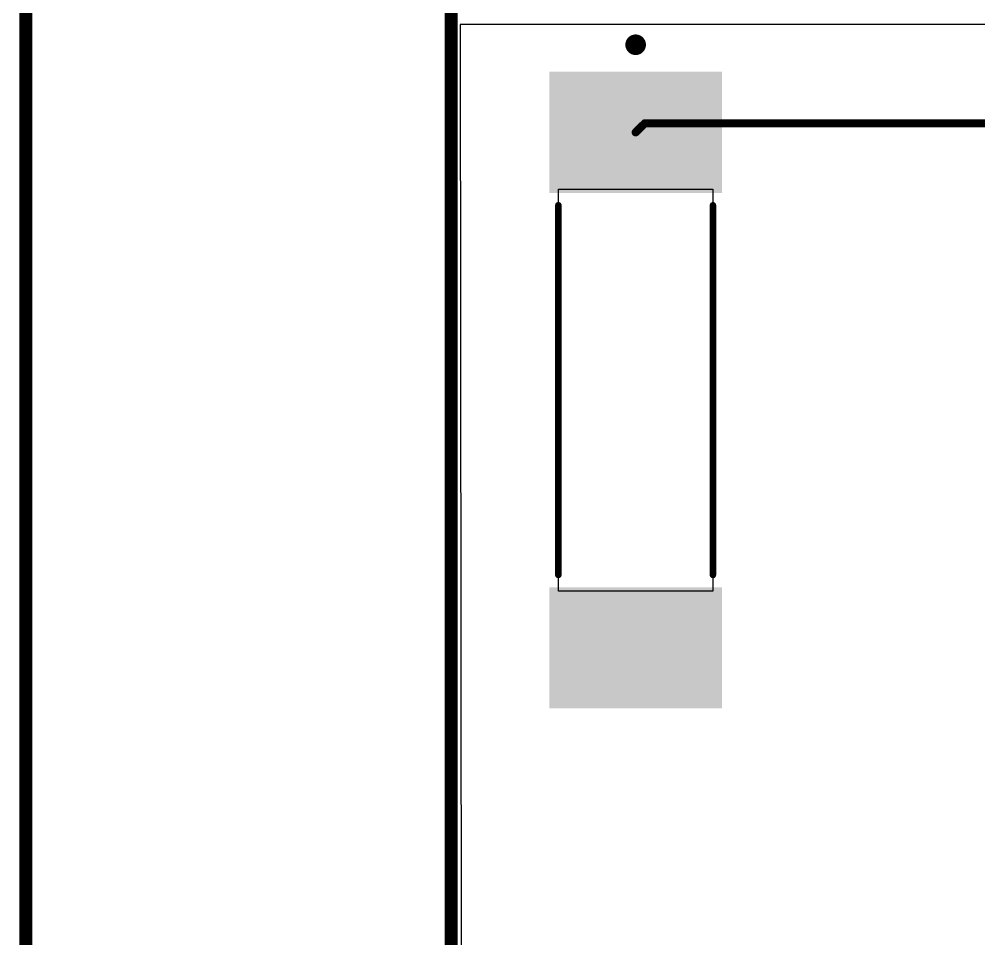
# Model space of a CAD drawing. Header units: inches. Extents: x -12 to 5355, y -7 to 5366.
# Drawn here: x -8.38 to 10.24, y 42.59 to 60.43 of the extents above; entities that cross this region are included whole.
import ezdxf

# ---------------------------------------------------------------- set-up
doc = ezdxf.new("R2010")
doc.units = ezdxf.units.IN
for name, color, linetype in [('Board Outline', 216, 'Continuous'), ('Dimensions', 6, 'Continuous'), ('Keep-Out Layer', 6, 'Continuous'), ('TOP LAYER', 1, 'Continuous'), ('Top Overlay', 2, 'Continuous'), ('Top Paste', 8, 'Continuous'), ('Top Solder', 216, 'Continuous')]:
    doc.layers.add(name, color=color, linetype=linetype)

# ---------------------------------------------------------------- blocks, each defined once
blk = doc.blocks.new('ANT_NN02_224_90')
at = {"layer": 'TOP LAYER'}
for points in [[(-1.1, 1.6), (1.1, 1.6), (1.1, -1.6), (-1.1, -1.6)], [(8.9, 1.6), (11.1, 1.6), (11.1, -1.6), (8.9, -1.6)]]:
    blk.add_hatch(color=1, dxfattribs=at).paths.add_polyline_path(points)
at = {"layer": 'Top Paste'}
for points in [[(-1.1, 1.6), (1.1, 1.6), (1.1, -1.6), (-1.1, -1.6)], [(8.9, 1.6), (11.1, 1.6), (11.1, -1.6), (8.9, -1.6)]]:
    blk.add_hatch(color=8, dxfattribs=at).paths.add_polyline_path(points)
at = {"layer": 'Top Solder'}
for points in [[(-1.176, 1.676), (1.176, 1.676), (1.176, -1.676), (-1.176, -1.676)], [(8.824, 1.676), (11.176, 1.676), (11.176, -1.676), (8.824, -1.676)]]:
    blk.add_hatch(color=216, dxfattribs=at).paths.add_polyline_path(points)
at = {"layer": 'Keep-Out Layer'}
for p, q in [((1.1, -1.5), (1.1, 1.5)), ((1.1, 1.5), (8.9, 1.5)), ((1.1, -1.5), (1.1, 1.5)), ((1.1, 1.5), (8.9, 1.5)), ((8.9, 1.5), (8.9, -1.5)), ((8.9, 1.5), (8.9, -1.5)), ((8.9, -1.5), (1.1, -1.5)), ((8.9, -1.5), (1.1, -1.5))]:
    blk.add_line(p, q, dxfattribs=at)
at = {"layer": 'Top Overlay'}
for points in [[(8.587, 1.5, 0.127, 0.127, 0), (1.413, 1.5, 0.127, 0.127, 0)], [(8.587, -1.5, 0.127, 0.127, 0), (1.413, -1.5, 0.127, 0.127, 0)]]:
    blk.add_lwpolyline(points, format="xyseb", dxfattribs=at)
for points in [[(1.382, 1.5, 0.0635, 0.0635, 1), (1.445, 1.5, 0.0635, 0.0635, 1)], [(8.555, 1.5, 0.0635, 0.0635, 1), (8.618, 1.5, 0.0635, 0.0635, 1)], [(-1.6, 0, 0.2, 0.2, 1), (-1.8, 0, 0.2, 0.2, 1)], [(-1.85, 0, 0.1, 0.1, 1), (-1.75, 0, 0.1, 0.1, 1)], [(-1.65, 0, 0.1, 0.1, 1), (-1.55, 0, 0.1, 0.1, 1)], [(1.382, -1.5, 0.0635, 0.0635, 1), (1.445, -1.5, 0.0635, 0.0635, 1)], [(8.555, -1.5, 0.0635, 0.0635, 1), (8.618, -1.5, 0.0635, 0.0635, 1)]]:
    blk.add_lwpolyline(points, format="xyseb", close=True, dxfattribs=at)

msp = doc.modelspace()

# ---------------------------------------------------------------- linework, layer by layer
at = {"layer": 'Board Outline'}
msp.add_lwpolyline([(0, 75.006, 0.254, 0.254, 0), (0, 28.473, 0.254, 0.254, 0)], format="xyseb", dxfattribs=at)
at = {"layer": 'Dimensions'}
msp.add_lwpolyline([(-8.255, 42.328, 0.254, 0.254, 0), (-8.255, 75.006, 0.254, 0.254, 0)], format="xyseb", dxfattribs=at)
at = {"layer": 'Keep-Out Layer'}
for p, q in [((10.643, 60.325), (0.178, 60.325)), ((0.178, 60.325), (0.204, 33.803))]:
    msp.add_line(p, q, dxfattribs=at)
at = {"layer": 'TOP LAYER'}
for points in [[(3.581, 58.231, 0.157, 0.157, 0), (3.759, 58.408, 0.157, 0.157, 0)], [(3.759, 58.408, 0.157, 0.157, 0), (11.407, 58.408, 0.157, 0.157, 0)]]:
    msp.add_lwpolyline(points, format="xyseb", dxfattribs=at)
for points in [[(3.72, 58.408, 0.0783, 0.0783, 1), (3.798, 58.408, 0.0783, 0.0783, 1)], [(3.72, 58.408, 0.0783, 0.0783, 1), (3.798, 58.408, 0.0783, 0.0783, 1)], [(3.542, 58.231, 0.0783, 0.0783, 1), (3.621, 58.231, 0.0783, 0.0783, 1)]]:
    msp.add_lwpolyline(points, format="xyseb", close=True, dxfattribs=at)

# ---------------------------------------------------------------- block references
at = {"rotation": 270}
msp.add_blockref('ANT_NN02_224_90', (3.581, 58.231), dxfattribs=at)

doc.saveas('drawing.dxf')
